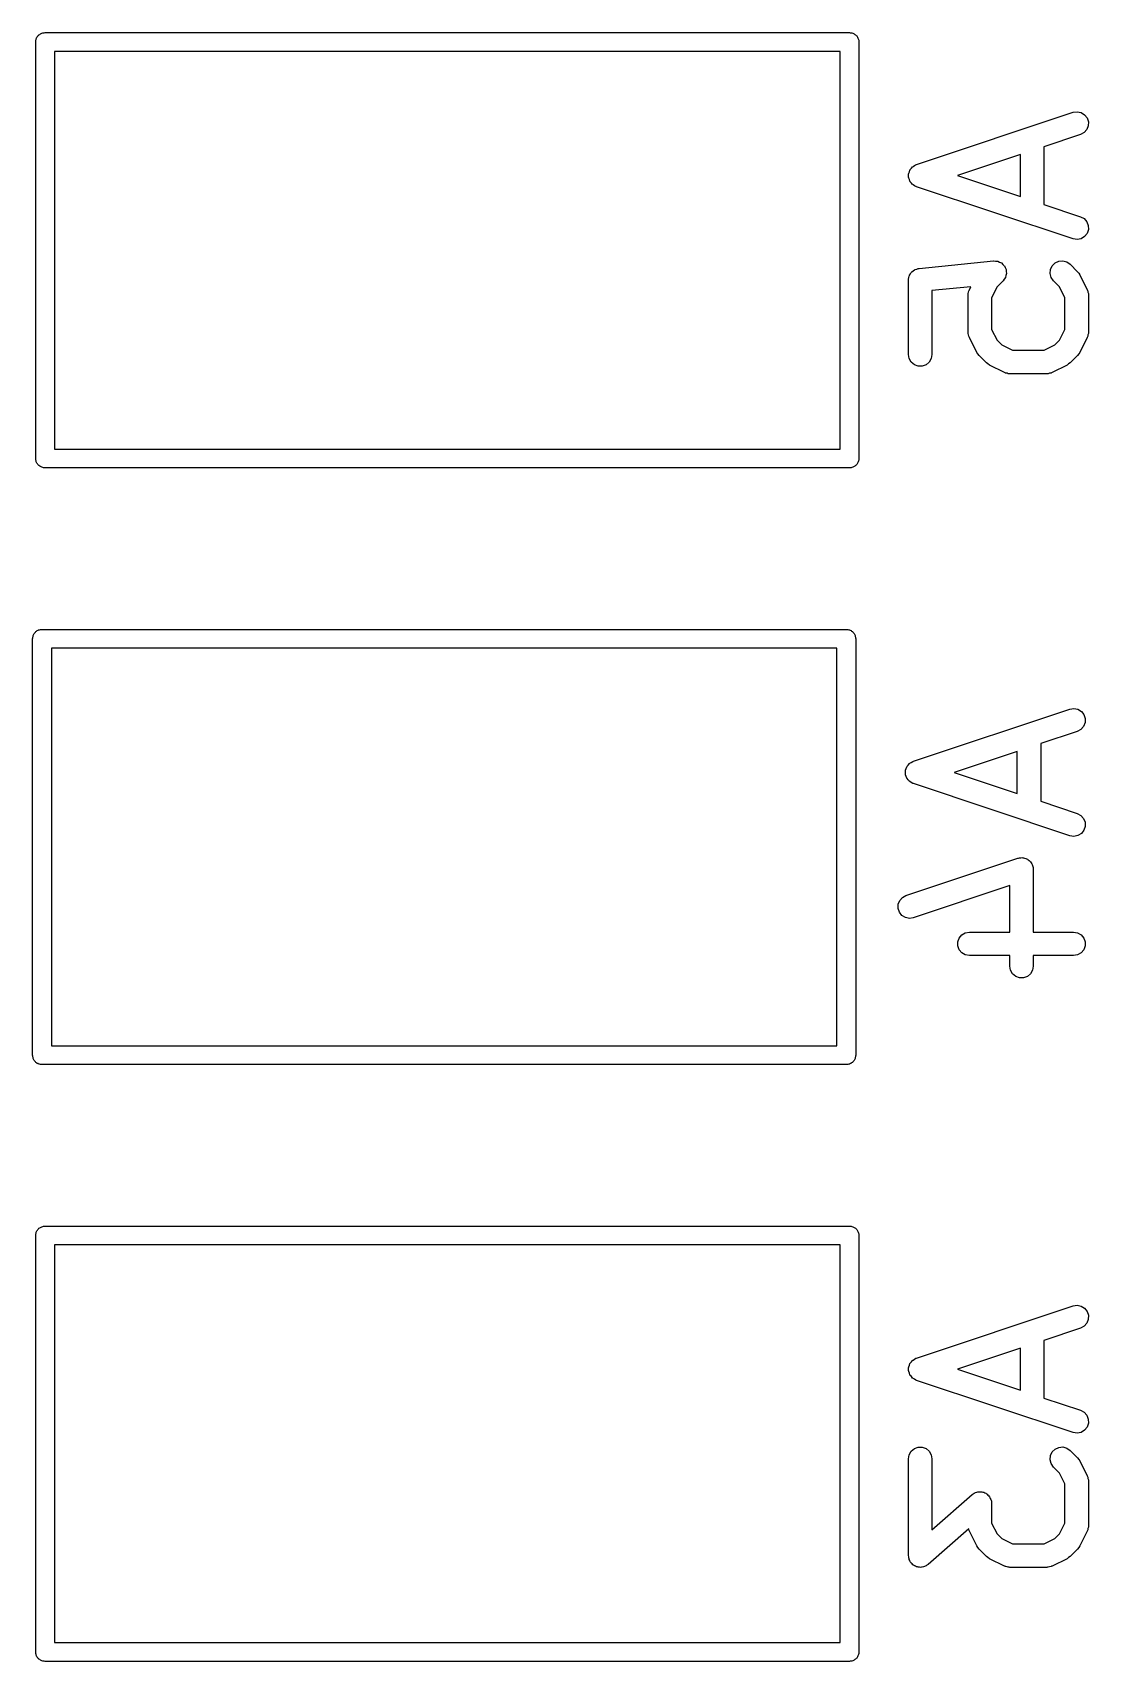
# Model space of a CAD drawing. Extents: x 127.4 to 175.7, y -110 to -72.3.
# Drawn here: x 168.91 to 175.66, y -90.29 to -79.88 of the extents above; entities that cross this region are included whole.
import ezdxf

# ---------------------------------------------------------------- set-up
doc = ezdxf.new("R2010")
doc.units = 0
doc.header["$MEASUREMENT"] = 0
doc.layers.add('BLACK', color=7, linetype='CONTINUOUS')

msp = doc.modelspace()

# ---------------------------------------------------------------- linework, layer by layer
at = {"layer": 'Black'}
for p, q in [((168.956, -79.8943), (168.96, -79.8909)), ((168.96, -79.8909), (168.965, -79.8891)), ((168.965, -79.8891), (168.969, -79.8865)), ((168.969, -79.8865), (168.975, -79.8856)), ((168.975, -79.8856), (168.98, -79.8838)), ((168.98, -79.8838), (168.985, -79.8838)), ((168.985, -79.8838), (168.99, -79.8829)), ((168.99, -79.8829), (174.13, -79.8829)), ((174.13, -79.8829), (174.135, -79.8838)), ((174.135, -79.8838), (174.14, -79.8838)), ((174.14, -79.8838), (174.145, -79.8856)), ((174.145, -79.8856), (174.151, -79.8865)), ((174.151, -79.8865), (174.155, -79.8891)), ((174.155, -79.8891), (174.16, -79.8909)), ((174.16, -79.8909), (174.164, -79.8943)), ((168.93, -79.9429), (168.931, -79.9377)), ((168.93, -82.6029), (168.93, -79.9429)), ((168.931, -79.9324), (168.933, -79.9275)), ((168.931, -79.9377), (168.931, -79.9324)), ((168.933, -79.9275), (168.934, -79.9223)), ((168.934, -79.9223), (168.936, -79.9178)), ((168.936, -79.9178), (168.938, -79.9129)), ((168.938, -79.9129), (168.941, -79.9088)), ((168.941, -79.9088), (168.944, -79.9043)), ((168.944, -79.9043), (168.948, -79.9009)), ((168.948, -79.9009), (168.951, -79.8969)), ((168.951, -79.8969), (168.956, -79.8943)), ((174.164, -79.8943), (174.169, -79.8969)), ((174.169, -79.8969), (174.172, -79.9009)), ((174.172, -79.9009), (174.176, -79.9043)), ((174.176, -79.9043), (174.179, -79.9088)), ((174.179, -79.9088), (174.182, -79.9129)), ((174.182, -79.9129), (174.184, -79.9178)), ((174.184, -79.9178), (174.186, -79.9223)), ((174.186, -79.9223), (174.187, -79.9275)), ((174.187, -79.9275), (174.189, -79.9324)), ((174.189, -79.9324), (174.189, -79.9377)), ((174.189, -79.9377), (174.19, -79.9429)), ((174.19, -79.9429), (174.19, -82.6029)), ((169.05, -80.0029), (169.05, -82.5429)), ((174.07, -80.0029), (169.05, -80.0029)), ((174.07, -82.5429), (174.07, -80.0029)), ((174.559, -80.7255), (175.559, -80.3922)), ((175.559, -80.3922), (175.584, -80.3884)), ((175.584, -80.3884), (175.61, -80.3936)), ((175.61, -80.3936), (175.632, -80.4072)), ((175.632, -80.4072), (175.648, -80.4276)), ((175.646, -80.5026), (175.629, -80.5221)), ((175.656, -80.4784), (175.646, -80.5026)), ((175.648, -80.4276), (175.657, -80.4523)), ((175.657, -80.4523), (175.656, -80.4784)), ((175.606, -80.5345), (175.372, -80.6126)), ((175.372, -80.6126), (175.372, -80.9807)), ((175.629, -80.5221), (175.606, -80.5345)), ((174.557, -80.7265), (174.559, -80.7255)), ((175.222, -80.6626), (174.82, -80.7967)), ((175.222, -80.9307), (175.222, -80.6626)), ((174.508, -80.7857), (174.509, -80.7837)), ((174.508, -80.7967), (174.508, -80.7857)), ((174.508, -80.8077), (174.508, -80.7967)), ((174.509, -80.8096), (174.508, -80.8077)), ((174.509, -80.7816), (174.513, -80.7714)), ((174.509, -80.7837), (174.509, -80.7816)), ((174.509, -80.8117), (174.509, -80.8096)), ((174.513, -80.8219), (174.509, -80.8117)), ((174.513, -80.7714), (174.516, -80.761)), ((174.516, -80.8324), (174.513, -80.8219)), ((174.516, -80.761), (174.518, -80.7593)), ((174.518, -80.7574), (174.526, -80.7492)), ((174.518, -80.7593), (174.518, -80.7574)), ((174.526, -80.7492), (174.533, -80.7405)), ((174.533, -80.7405), (174.534, -80.7395)), ((174.534, -80.7395), (174.536, -80.7379)), ((174.536, -80.7379), (174.545, -80.7327)), ((174.545, -80.7327), (174.555, -80.7269)), ((174.555, -80.7269), (174.557, -80.7265)), ((174.82, -80.7967), (175.222, -80.9307)), ((174.518, -80.834), (174.516, -80.8324)), ((174.518, -80.8359), (174.518, -80.834)), ((174.526, -80.8442), (174.518, -80.8359)), ((174.533, -80.8528), (174.526, -80.8442)), ((174.534, -80.8539), (174.533, -80.8528)), ((174.536, -80.8554), (174.534, -80.8539)), ((174.545, -80.8607), (174.536, -80.8554)), ((174.555, -80.8664), (174.545, -80.8607)), ((174.557, -80.8668), (174.555, -80.8664)), ((174.559, -80.8678), (174.557, -80.8668)), ((175.559, -81.2011), (174.559, -80.8678)), ((175.372, -80.9807), (175.606, -81.0588)), ((175.606, -81.0588), (175.629, -81.0713)), ((175.629, -81.0713), (175.646, -81.0907)), ((175.646, -81.0907), (175.656, -81.115)), ((175.657, -81.141), (175.648, -81.1657)), ((175.656, -81.115), (175.657, -81.141)), ((175.584, -81.205), (175.559, -81.2011)), ((175.61, -81.1997), (175.584, -81.205)), ((175.632, -81.1861), (175.61, -81.1997)), ((175.648, -81.1657), (175.632, -81.1861)), ((174.575, -81.3887), (175.051, -81.3411)), ((175.051, -81.3411), (175.052, -81.3411)), ((175.052, -81.3411), (175.052, -81.341)), ((175.052, -81.341), (175.064, -81.3421)), ((175.064, -81.3421), (175.077, -81.343)), ((175.077, -81.343), (175.078, -81.3432)), ((175.078, -81.3432), (175.078, -81.3433)), ((175.078, -81.3433), (175.089, -81.3486)), ((175.089, -81.3486), (175.101, -81.3537)), ((175.444, -81.3543), (175.468, -81.3433)), ((175.468, -81.3433), (175.494, -81.341)), ((175.494, -81.341), (175.519, -81.3477)), ((175.519, -81.3477), (175.54, -81.3627)), ((174.508, -81.4577), (174.51, -81.4478)), ((174.51, -81.4478), (174.512, -81.4377)), ((174.512, -81.4377), (174.513, -81.4352)), ((174.513, -81.4352), (174.514, -81.4325)), ((174.514, -81.4325), (174.52, -81.424)), ((174.52, -81.424), (174.525, -81.4151)), ((174.525, -81.4151), (174.527, -81.4133)), ((174.527, -81.4133), (174.529, -81.411)), ((174.529, -81.411), (174.537, -81.405)), ((174.537, -81.405), (174.545, -81.3984)), ((174.545, -81.3984), (174.548, -81.3974)), ((174.548, -81.3974), (174.55, -81.3958)), ((174.55, -81.3958), (174.56, -81.393)), ((174.56, -81.393), (174.569, -81.3895)), ((174.569, -81.3895), (174.572, -81.3895)), ((174.572, -81.3895), (174.575, -81.3887)), ((175.101, -81.3537), (175.101, -81.3541)), ((175.101, -81.3541), (175.102, -81.3543)), ((175.102, -81.3543), (175.11, -81.3632)), ((175.11, -81.3632), (175.119, -81.3719)), ((175.119, -81.3719), (175.12, -81.3724)), ((175.127, -81.4474), (175.119, -81.4577)), ((175.12, -81.3724), (175.12, -81.3727)), ((175.12, -81.3727), (175.125, -81.3841)), ((175.125, -81.3841), (175.131, -81.3954)), ((175.13, -81.4344), (175.127, -81.4466)), ((175.127, -81.4466), (175.127, -81.447)), ((175.127, -81.447), (175.127, -81.4474)), ((175.133, -81.4222), (175.13, -81.4344)), ((175.131, -81.3954), (175.131, -81.3959)), ((175.131, -81.3959), (175.131, -81.3963)), ((175.131, -81.3963), (175.132, -81.4088)), ((175.132, -81.4088), (175.133, -81.4213)), ((175.133, -81.4213), (175.133, -81.4218)), ((175.133, -81.4218), (175.133, -81.4222)), ((175.412, -81.4222), (175.415, -81.3963)), ((175.419, -81.4474), (175.412, -81.4222)), ((175.415, -81.3963), (175.426, -81.3727)), ((175.434, -81.4687), (175.419, -81.4474)), ((175.426, -81.3727), (175.444, -81.3543)), ((175.54, -81.3627), (175.588, -81.4103)), ((175.588, -81.4103), (175.595, -81.4201)), ((175.595, -81.4201), (175.602, -81.4298)), ((175.602, -81.4298), (175.649, -81.525)), ((174.507, -81.4633), (174.508, -81.4605)), ((174.507, -81.9395), (174.507, -81.4633)), ((174.508, -81.4605), (174.508, -81.4577)), ((174.906, -81.5064), (174.657, -81.5312)), ((174.657, -81.5312), (174.657, -81.9395)), ((174.888, -81.5586), (174.889, -81.5543)), ((174.889, -81.55), (174.891, -81.5416)), ((174.889, -81.5543), (174.889, -81.55)), ((174.891, -81.5416), (174.893, -81.5329)), ((174.893, -81.5329), (174.895, -81.5292)), ((174.895, -81.5292), (174.896, -81.525)), ((174.896, -81.525), (174.906, -81.5064)), ((175.073, -81.5078), (175.038, -81.5763)), ((175.112, -81.4687), (175.073, -81.5078)), ((175.119, -81.4577), (175.112, -81.4681)), ((175.112, -81.4681), (175.112, -81.4684)), ((175.112, -81.4684), (175.112, -81.4687)), ((175.473, -81.5078), (175.434, -81.4687)), ((175.507, -81.5763), (175.473, -81.5078)), ((175.649, -81.525), (175.651, -81.5292)), ((175.651, -81.5292), (175.653, -81.5329)), ((175.653, -81.5329), (175.654, -81.5416)), ((175.654, -81.5416), (175.657, -81.55)), ((175.657, -81.55), (175.657, -81.5543)), ((175.657, -81.5543), (175.657, -81.5586)), ((174.888, -81.7967), (174.888, -81.5586)), ((175.038, -81.5763), (175.038, -81.779)), ((175.507, -81.779), (175.507, -81.5763)), ((175.657, -81.5586), (175.657, -81.7967)), ((174.889, -81.8009), (174.888, -81.7967)), ((174.889, -81.8052), (174.889, -81.8009)), ((174.891, -81.8137), (174.889, -81.8052)), ((174.893, -81.8223), (174.891, -81.8137)), ((174.895, -81.8261), (174.893, -81.8223)), ((174.896, -81.8302), (174.895, -81.8261)), ((174.944, -81.9254), (174.896, -81.8302)), ((175.038, -81.779), (175.073, -81.8475)), ((175.073, -81.8475), (175.103, -81.8779)), ((175.443, -81.8779), (175.473, -81.8475)), ((175.473, -81.8475), (175.507, -81.779)), ((175.649, -81.8302), (175.602, -81.9254)), ((175.651, -81.8261), (175.649, -81.8302)), ((175.653, -81.8223), (175.651, -81.8261)), ((175.654, -81.8137), (175.653, -81.8223)), ((175.657, -81.8052), (175.654, -81.8137)), ((175.657, -81.7967), (175.657, -81.8009)), ((175.657, -81.8009), (175.657, -81.8052)), ((174.512, -81.9652), (174.507, -81.9395)), ((174.525, -81.9877), (174.512, -81.9652)), ((174.653, -81.9652), (174.64, -81.9877)), ((174.657, -81.9395), (174.653, -81.9652)), ((174.951, -81.9351), (174.944, -81.9254)), ((174.958, -81.9449), (174.951, -81.9351)), ((175.006, -81.9926), (174.958, -81.9449)), ((175.103, -81.8779), (175.172, -81.9121)), ((175.172, -81.9121), (175.374, -81.9121)), ((175.374, -81.9121), (175.443, -81.8779)), ((175.588, -81.9449), (175.54, -81.9926)), ((175.595, -81.9351), (175.588, -81.9449)), ((175.602, -81.9254), (175.595, -81.9351)), ((174.545, -82.0045), (174.525, -81.9877)), ((174.569, -82.0134), (174.545, -82.0045)), ((174.595, -82.0134), (174.569, -82.0134)), ((174.62, -82.0045), (174.595, -82.0134)), ((174.64, -81.9877), (174.62, -82.0045)), ((175.015, -81.9994), (175.006, -81.9926)), ((175.025, -82.0066), (175.015, -81.9994)), ((175.12, -82.0542), (175.025, -82.0066)), ((175.124, -82.0555), (175.12, -82.0542)), ((175.128, -82.0576), (175.124, -82.0555)), ((175.137, -82.0591), (175.128, -82.0576)), ((175.145, -82.0617), (175.137, -82.0591)), ((175.15, -82.0614), (175.145, -82.0617)), ((175.154, -82.0621), (175.15, -82.0614)), ((175.392, -82.0621), (175.154, -82.0621)), ((175.396, -82.0614), (175.392, -82.0621)), ((175.4, -82.0617), (175.396, -82.0614)), ((175.409, -82.0591), (175.4, -82.0617)), ((175.418, -82.0576), (175.409, -82.0591)), ((175.421, -82.0555), (175.418, -82.0576)), ((175.425, -82.0542), (175.421, -82.0555)), ((175.521, -82.0066), (175.425, -82.0542)), ((175.53, -81.9994), (175.521, -82.0066)), ((175.54, -81.9926), (175.53, -81.9994)), ((169.05, -82.5429), (174.07, -82.5429)), ((168.931, -82.608), (168.93, -82.6029)), ((168.931, -82.6133), (168.931, -82.608)), ((168.933, -82.6182), (168.931, -82.6133)), ((168.934, -82.6234), (168.933, -82.6182)), ((168.936, -82.6279), (168.934, -82.6234)), ((168.938, -82.6329), (168.936, -82.6279)), ((168.941, -82.6369), (168.938, -82.6329)), ((168.944, -82.6414), (168.941, -82.6369)), ((168.948, -82.6448), (168.944, -82.6414)), ((168.951, -82.6488), (168.948, -82.6448)), ((168.956, -82.6514), (168.951, -82.6488)), ((168.96, -82.6548), (168.956, -82.6514)), ((168.965, -82.6566), (168.96, -82.6548)), ((168.969, -82.6592), (168.965, -82.6566)), ((168.975, -82.6602), (168.969, -82.6592)), ((168.98, -82.6619), (168.975, -82.6602)), ((168.985, -82.6619), (168.98, -82.6619)), ((168.99, -82.6629), (168.985, -82.6619)), ((174.13, -82.6629), (168.99, -82.6629)), ((174.135, -82.6619), (174.13, -82.6629)), ((174.14, -82.6619), (174.135, -82.6619)), ((174.145, -82.6602), (174.14, -82.6619)), ((174.151, -82.6592), (174.145, -82.6602)), ((174.155, -82.6566), (174.151, -82.6592)), ((174.16, -82.6548), (174.155, -82.6566)), ((174.164, -82.6514), (174.16, -82.6548)), ((174.169, -82.6488), (174.164, -82.6514)), ((174.172, -82.6448), (174.169, -82.6488)), ((174.176, -82.6414), (174.172, -82.6448)), ((174.179, -82.6369), (174.176, -82.6414)), ((174.182, -82.6329), (174.179, -82.6369)), ((174.184, -82.6279), (174.182, -82.6329)), ((174.186, -82.6234), (174.184, -82.6279)), ((174.187, -82.6182), (174.186, -82.6234)), ((174.189, -82.6133), (174.187, -82.6182)), ((174.19, -82.6029), (174.189, -82.608)), ((174.189, -82.608), (174.189, -82.6133)), ((168.911, -83.7439), (168.913, -83.7389)), ((168.913, -83.7389), (168.914, -83.7338)), ((168.914, -83.7338), (168.916, -83.7292)), ((168.916, -83.7292), (168.918, -83.7243)), ((168.918, -83.7243), (168.921, -83.7203)), ((168.921, -83.7203), (168.924, -83.7157)), ((168.924, -83.7157), (168.928, -83.7123)), ((168.928, -83.7123), (168.931, -83.7083)), ((168.931, -83.7083), (168.936, -83.7057)), ((168.936, -83.7057), (168.94, -83.7023)), ((168.94, -83.7023), (168.945, -83.7005)), ((168.945, -83.7005), (168.949, -83.6979)), ((168.949, -83.6979), (168.955, -83.697)), ((168.955, -83.697), (168.96, -83.6952)), ((168.96, -83.6952), (168.965, -83.6952)), ((168.965, -83.6952), (168.97, -83.6943)), ((168.97, -83.6943), (174.11, -83.6943)), ((174.11, -83.6943), (174.115, -83.6952)), ((174.115, -83.6952), (174.12, -83.6952)), ((174.12, -83.6952), (174.125, -83.697)), ((174.125, -83.697), (174.131, -83.6979)), ((174.131, -83.6979), (174.135, -83.7005)), ((174.135, -83.7005), (174.14, -83.7023)), ((174.14, -83.7023), (174.144, -83.7057)), ((174.144, -83.7057), (174.149, -83.7083)), ((174.149, -83.7083), (174.152, -83.7123)), ((174.152, -83.7123), (174.156, -83.7157)), ((174.156, -83.7157), (174.159, -83.7203)), ((174.159, -83.7203), (174.162, -83.7243)), ((174.162, -83.7243), (174.164, -83.7292)), ((174.164, -83.7292), (174.166, -83.7338)), ((174.166, -83.7338), (174.167, -83.7389)), ((174.167, -83.7389), (174.169, -83.7439)), ((168.91, -83.7543), (168.911, -83.7491)), ((168.91, -86.4143), (168.91, -83.7543)), ((168.911, -83.7491), (168.911, -83.7439)), ((169.03, -83.8143), (169.03, -86.3543)), ((174.05, -83.8143), (169.03, -83.8143)), ((174.05, -86.3543), (174.05, -83.8143)), ((174.169, -83.7439), (174.169, -83.7491)), ((174.169, -83.7491), (174.17, -83.7543)), ((174.17, -83.7543), (174.17, -86.4143)), ((174.539, -84.5369), (175.539, -84.2036)), ((175.539, -84.2036), (175.564, -84.1998)), ((175.564, -84.1998), (175.59, -84.205)), ((175.59, -84.205), (175.612, -84.2186)), ((175.612, -84.2186), (175.628, -84.239)), ((175.628, -84.239), (175.637, -84.2638)), ((175.586, -84.3459), (175.352, -84.4241)), ((175.609, -84.3335), (175.586, -84.3459)), ((175.626, -84.314), (175.609, -84.3335)), ((175.636, -84.2898), (175.626, -84.314)), ((175.637, -84.2638), (175.636, -84.2898)), ((175.352, -84.4241), (175.352, -84.7921)), ((174.493, -84.5828), (174.496, -84.5724)), ((174.496, -84.5724), (174.498, -84.5708)), ((174.498, -84.5688), (174.506, -84.5606)), ((174.498, -84.5708), (174.498, -84.5688)), ((174.506, -84.5606), (174.513, -84.552)), ((174.513, -84.552), (174.514, -84.5509)), ((174.514, -84.5509), (174.516, -84.5493)), ((174.516, -84.5493), (174.525, -84.5441)), ((174.525, -84.5441), (174.535, -84.5383)), ((174.535, -84.5383), (174.537, -84.5379)), ((174.537, -84.5379), (174.539, -84.5369)), ((175.202, -84.4741), (174.8, -84.6081)), ((175.202, -84.7421), (175.202, -84.4741)), ((174.488, -84.5971), (174.489, -84.5951)), ((174.488, -84.6081), (174.488, -84.5971)), ((174.488, -84.6191), (174.488, -84.6081)), ((174.489, -84.6211), (174.488, -84.6191)), ((174.489, -84.5931), (174.493, -84.5828)), ((174.489, -84.5951), (174.489, -84.5931)), ((174.489, -84.6231), (174.489, -84.6211)), ((174.493, -84.6334), (174.489, -84.6231)), ((174.496, -84.6438), (174.493, -84.6334)), ((174.498, -84.6454), (174.496, -84.6438)), ((174.498, -84.6474), (174.498, -84.6454)), ((174.506, -84.6556), (174.498, -84.6474)), ((174.513, -84.6642), (174.506, -84.6556)), ((174.514, -84.6653), (174.513, -84.6642)), ((174.516, -84.6668), (174.514, -84.6653)), ((174.525, -84.6721), (174.516, -84.6668)), ((174.535, -84.6778), (174.525, -84.6721)), ((174.537, -84.6783), (174.535, -84.6778)), ((174.539, -84.6792), (174.537, -84.6783)), ((174.8, -84.6081), (175.202, -84.7421)), ((175.539, -85.0126), (174.539, -84.6792)), ((175.352, -84.7921), (175.586, -84.8703)), ((175.586, -84.8703), (175.609, -84.8827)), ((175.609, -84.8827), (175.626, -84.9022)), ((175.628, -84.9771), (175.612, -84.9975)), ((175.626, -84.9022), (175.636, -84.9264)), ((175.637, -84.9524), (175.628, -84.9771)), ((175.636, -84.9264), (175.637, -84.9524)), ((175.564, -85.0164), (175.539, -85.0126)), ((175.59, -85.0112), (175.564, -85.0164)), ((175.612, -84.9975), (175.59, -85.0112)), ((174.491, -85.3941), (175.205, -85.156)), ((175.205, -85.156), (175.211, -85.1552)), ((175.211, -85.1552), (175.216, -85.1533)), ((175.216, -85.1533), (175.224, -85.1533)), ((175.224, -85.1533), (175.231, -85.1522)), ((175.231, -85.1522), (175.237, -85.1533)), ((175.237, -85.1533), (175.242, -85.1533)), ((175.242, -85.1533), (175.249, -85.1559)), ((175.249, -85.1559), (175.257, -85.1574)), ((175.257, -85.1574), (175.261, -85.1603)), ((175.261, -85.1603), (175.267, -85.1622)), ((175.267, -85.1622), (175.272, -85.1671)), ((175.272, -85.1671), (175.279, -85.171)), ((175.279, -85.171), (175.282, -85.1754)), ((175.282, -85.1754), (175.287, -85.1789)), ((175.287, -85.1789), (175.29, -85.1855)), ((175.29, -85.1855), (175.295, -85.1914)), ((175.295, -85.1914), (175.297, -85.1967)), ((175.297, -85.1967), (175.3, -85.2015)), ((175.3, -85.2015), (175.301, -85.209)), ((175.301, -85.209), (175.303, -85.2161)), ((175.303, -85.2161), (175.303, -85.2217)), ((175.303, -85.2217), (175.304, -85.2271)), ((175.304, -85.2271), (175.304, -85.6283)), ((174.451, -85.426), (174.468, -85.4065)), ((174.468, -85.4065), (174.491, -85.3941)), ((175.154, -85.3312), (174.538, -85.5364)), ((175.154, -85.6283), (175.154, -85.3312)), ((174.441, -85.4502), (174.451, -85.426)), ((174.441, -85.4762), (174.441, -85.4502)), ((174.449, -85.5009), (174.441, -85.4762)), ((174.465, -85.5214), (174.449, -85.5009)), ((174.487, -85.535), (174.465, -85.5214)), ((174.513, -85.5402), (174.487, -85.535)), ((174.538, -85.5364), (174.513, -85.5402)), ((174.822, -85.6903), (174.831, -85.6658)), ((174.822, -85.7164), (174.822, -85.6903)), ((174.831, -85.7408), (174.822, -85.7164)), ((174.831, -85.6658), (174.848, -85.6459)), ((174.848, -85.6459), (174.87, -85.6329)), ((174.87, -85.6329), (174.896, -85.6283)), ((174.896, -85.6283), (175.154, -85.6283)), ((175.304, -85.6283), (175.562, -85.6283)), ((175.562, -85.6283), (175.588, -85.6329)), ((175.588, -85.6329), (175.611, -85.6459)), ((175.611, -85.6459), (175.627, -85.6658)), ((175.627, -85.6658), (175.636, -85.6903)), ((175.636, -85.7164), (175.627, -85.7408)), ((175.636, -85.6903), (175.636, -85.7164)), ((174.848, -85.7608), (174.831, -85.7408)), ((174.87, -85.7738), (174.848, -85.7608)), ((174.896, -85.7783), (174.87, -85.7738)), ((175.154, -85.7783), (174.896, -85.7783)), ((175.154, -85.8462), (175.154, -85.7783)), ((175.562, -85.7783), (175.304, -85.7783)), ((175.304, -85.7783), (175.304, -85.8462)), ((175.588, -85.7738), (175.562, -85.7783)), ((175.611, -85.7608), (175.588, -85.7738)), ((175.627, -85.7408), (175.611, -85.7608)), ((175.159, -85.8718), (175.154, -85.8462)), ((175.172, -85.8944), (175.159, -85.8718)), ((175.192, -85.9111), (175.172, -85.8944)), ((175.216, -85.92), (175.192, -85.9111)), ((175.242, -85.92), (175.216, -85.92)), ((175.267, -85.9111), (175.242, -85.92)), ((175.287, -85.8944), (175.267, -85.9111)), ((175.3, -85.8718), (175.287, -85.8944)), ((175.304, -85.8462), (175.3, -85.8718)), ((168.911, -86.4195), (168.91, -86.4143)), ((168.911, -86.4247), (168.911, -86.4195)), ((168.913, -86.4296), (168.911, -86.4247)), ((168.914, -86.4348), (168.913, -86.4296)), ((168.916, -86.4394), (168.914, -86.4348)), ((168.918, -86.4443), (168.916, -86.4394)), ((168.921, -86.4483), (168.918, -86.4443)), ((169.03, -86.3543), (174.05, -86.3543)), ((174.162, -86.4443), (174.159, -86.4483)), ((174.164, -86.4394), (174.162, -86.4443)), ((174.166, -86.4348), (174.164, -86.4394)), ((174.167, -86.4296), (174.166, -86.4348)), ((174.169, -86.4247), (174.167, -86.4296)), ((174.17, -86.4143), (174.169, -86.4195)), ((174.169, -86.4195), (174.169, -86.4247)), ((168.924, -86.4529), (168.921, -86.4483)), ((168.928, -86.4562), (168.924, -86.4529)), ((168.931, -86.4602), (168.928, -86.4562)), ((168.936, -86.4629), (168.931, -86.4602)), ((168.94, -86.4662), (168.936, -86.4629)), ((168.945, -86.468), (168.94, -86.4662)), ((168.949, -86.4707), (168.945, -86.468)), ((168.955, -86.4716), (168.949, -86.4707)), ((168.96, -86.4734), (168.955, -86.4716)), ((168.965, -86.4734), (168.96, -86.4734)), ((168.97, -86.4743), (168.965, -86.4734)), ((174.11, -86.4743), (168.97, -86.4743)), ((174.115, -86.4734), (174.11, -86.4743)), ((174.12, -86.4734), (174.115, -86.4734)), ((174.125, -86.4716), (174.12, -86.4734)), ((174.131, -86.4707), (174.125, -86.4716)), ((174.135, -86.468), (174.131, -86.4707)), ((174.14, -86.4662), (174.135, -86.468)), ((174.144, -86.4629), (174.14, -86.4662)), ((174.149, -86.4602), (174.144, -86.4629)), ((174.152, -86.4562), (174.149, -86.4602)), ((174.156, -86.4529), (174.152, -86.4562)), ((174.159, -86.4483), (174.156, -86.4529)), ((168.93, -87.5657), (168.931, -87.5605)), ((168.93, -90.2257), (168.93, -87.5657)), ((168.931, -87.5553), (168.933, -87.5504)), ((168.931, -87.5605), (168.931, -87.5553)), ((168.933, -87.5504), (168.934, -87.5452)), ((168.934, -87.5452), (168.936, -87.5406)), ((168.936, -87.5406), (168.938, -87.5357)), ((168.938, -87.5357), (168.941, -87.5317)), ((168.941, -87.5317), (168.944, -87.5271)), ((168.944, -87.5271), (168.948, -87.5238)), ((168.948, -87.5238), (168.951, -87.5197)), ((168.951, -87.5197), (168.956, -87.5171)), ((168.956, -87.5171), (168.96, -87.5138)), ((168.96, -87.5138), (168.965, -87.512)), ((168.965, -87.512), (168.969, -87.5093)), ((168.969, -87.5093), (168.975, -87.5084)), ((168.975, -87.5084), (168.98, -87.5066)), ((168.98, -87.5066), (168.985, -87.5066)), ((168.985, -87.5066), (168.99, -87.5057)), ((168.99, -87.5057), (174.13, -87.5057)), ((174.13, -87.5057), (174.135, -87.5066)), ((174.135, -87.5066), (174.14, -87.5066)), ((174.14, -87.5066), (174.145, -87.5084)), ((174.145, -87.5084), (174.151, -87.5093)), ((174.151, -87.5093), (174.155, -87.512)), ((174.155, -87.512), (174.16, -87.5138)), ((174.16, -87.5138), (174.164, -87.5171)), ((174.164, -87.5171), (174.169, -87.5197)), ((174.169, -87.5197), (174.172, -87.5238)), ((174.172, -87.5238), (174.176, -87.5271)), ((174.176, -87.5271), (174.179, -87.5317)), ((174.179, -87.5317), (174.182, -87.5357)), ((174.182, -87.5357), (174.184, -87.5406)), ((174.184, -87.5406), (174.186, -87.5452)), ((174.186, -87.5452), (174.187, -87.5504)), ((174.187, -87.5504), (174.189, -87.5553)), ((174.189, -87.5553), (174.189, -87.5605)), ((174.189, -87.5605), (174.19, -87.5657)), ((174.19, -87.5657), (174.19, -90.2257)), ((169.05, -87.6257), (169.05, -90.1657)), ((174.07, -87.6257), (169.05, -87.6257)), ((174.07, -90.1657), (174.07, -87.6257)), ((174.559, -88.3484), (175.559, -88.015)), ((175.559, -88.015), (175.584, -88.0112)), ((175.584, -88.0112), (175.61, -88.0164)), ((175.61, -88.0164), (175.632, -88.0301)), ((175.632, -88.0301), (175.648, -88.0505)), ((175.656, -88.1012), (175.646, -88.1254)), ((175.648, -88.0505), (175.657, -88.0752)), ((175.657, -88.0752), (175.656, -88.1012)), ((175.606, -88.1573), (175.372, -88.2355)), ((175.629, -88.1449), (175.606, -88.1573)), ((175.646, -88.1254), (175.629, -88.1449)), ((175.222, -88.2855), (174.82, -88.4195)), ((175.222, -88.5536), (175.222, -88.2855)), ((175.372, -88.2355), (175.372, -88.6036)), ((174.508, -88.4085), (174.509, -88.4066)), ((174.508, -88.4195), (174.508, -88.4085)), ((174.508, -88.4305), (174.508, -88.4195)), ((174.509, -88.4045), (174.513, -88.3943)), ((174.509, -88.4066), (174.509, -88.4045)), ((174.513, -88.3943), (174.516, -88.3838)), ((174.516, -88.3838), (174.518, -88.3822)), ((174.518, -88.3803), (174.526, -88.372)), ((174.518, -88.3822), (174.518, -88.3803)), ((174.526, -88.372), (174.533, -88.3634)), ((174.533, -88.3634), (174.534, -88.3623)), ((174.534, -88.3623), (174.536, -88.3608)), ((174.536, -88.3608), (174.545, -88.3555)), ((174.545, -88.3555), (174.555, -88.3498)), ((174.555, -88.3498), (174.557, -88.3494)), ((174.557, -88.3494), (174.559, -88.3484)), ((174.82, -88.4195), (175.222, -88.5536)), ((174.509, -88.4325), (174.508, -88.4305)), ((174.509, -88.4346), (174.509, -88.4325)), ((174.513, -88.4448), (174.509, -88.4346)), ((174.516, -88.4552), (174.513, -88.4448)), ((174.518, -88.4569), (174.516, -88.4552)), ((174.518, -88.4588), (174.518, -88.4569)), ((174.526, -88.467), (174.518, -88.4588)), ((174.533, -88.4756), (174.526, -88.467)), ((174.534, -88.4767), (174.533, -88.4756)), ((174.536, -88.4783), (174.534, -88.4767)), ((174.545, -88.4835), (174.536, -88.4783)), ((174.555, -88.4893), (174.545, -88.4835)), ((174.557, -88.4897), (174.555, -88.4893)), ((174.559, -88.4907), (174.557, -88.4897)), ((175.559, -88.824), (174.559, -88.4907)), ((175.372, -88.6036), (175.606, -88.6817)), ((175.606, -88.6817), (175.629, -88.6941)), ((175.629, -88.6941), (175.646, -88.7136)), ((175.646, -88.7136), (175.656, -88.7378)), ((175.584, -88.8278), (175.559, -88.824)), ((175.61, -88.8226), (175.584, -88.8278)), ((175.632, -88.809), (175.61, -88.8226)), ((175.648, -88.7886), (175.632, -88.809)), ((175.657, -88.7639), (175.648, -88.7886)), ((175.656, -88.7378), (175.657, -88.7639)), ((174.512, -88.9653), (174.525, -88.9427)), ((174.525, -88.9427), (174.545, -88.926)), ((174.545, -88.926), (174.569, -88.9171)), ((174.569, -88.9171), (174.595, -88.9171)), ((174.595, -88.9171), (174.62, -88.926)), ((174.62, -88.926), (174.64, -88.9427)), ((174.64, -88.9427), (174.653, -88.9653)), ((175.426, -88.9479), (175.444, -88.9295)), ((175.444, -88.9295), (175.468, -88.9185)), ((175.468, -88.9185), (175.494, -88.9162)), ((175.494, -88.9162), (175.519, -88.923)), ((175.519, -88.923), (175.54, -88.9379)), ((175.54, -88.9379), (175.588, -88.9855)), ((174.507, -88.9909), (174.512, -88.9653)), ((174.507, -89.61), (174.507, -88.9909)), ((174.653, -88.9653), (174.657, -88.9909)), ((174.657, -88.9909), (174.657, -89.4447)), ((175.412, -88.9975), (175.415, -88.9715)), ((175.419, -89.0226), (175.412, -88.9975)), ((175.415, -88.9715), (175.426, -88.9479)), ((175.434, -89.044), (175.419, -89.0226)), ((175.473, -89.083), (175.434, -89.044)), ((175.588, -88.9855), (175.595, -88.9954)), ((175.595, -88.9954), (175.602, -89.005)), ((175.602, -89.005), (175.649, -89.1003)), ((175.507, -89.1515), (175.473, -89.083)), ((175.507, -89.4018), (175.507, -89.1515)), ((175.649, -89.1003), (175.651, -89.1044)), ((175.651, -89.1044), (175.653, -89.1082)), ((175.653, -89.1082), (175.654, -89.1168)), ((175.654, -89.1168), (175.657, -89.1252)), ((175.657, -89.1252), (175.657, -89.1295)), ((175.657, -89.1295), (175.657, -89.1338)), ((175.657, -89.1338), (175.657, -89.4195)), ((174.657, -89.4447), (174.914, -89.2202)), ((174.914, -89.2202), (174.92, -89.2164)), ((174.92, -89.2164), (174.926, -89.2117)), ((174.926, -89.2117), (174.931, -89.2097)), ((174.931, -89.2097), (174.936, -89.2067)), ((174.936, -89.2067), (174.943, -89.2053)), ((174.943, -89.2053), (174.95, -89.2028)), ((174.95, -89.2028), (174.956, -89.2028)), ((174.956, -89.2028), (174.962, -89.2017)), ((174.962, -89.2017), (174.969, -89.2028)), ((174.969, -89.2028), (174.976, -89.2028)), ((174.976, -89.2028), (174.982, -89.2048)), ((174.982, -89.2048), (174.988, -89.2057)), ((174.988, -89.2057), (174.994, -89.2092)), ((174.994, -89.2092), (175.001, -89.2117)), ((175.001, -89.2117), (175.005, -89.2154)), ((175.005, -89.2154), (175.01, -89.2182)), ((175.01, -89.2182), (175.015, -89.2237)), ((175.015, -89.2237), (175.021, -89.2285)), ((175.021, -89.2285), (175.024, -89.2335)), ((175.024, -89.2335), (175.027, -89.2378)), ((175.027, -89.2378), (175.03, -89.2447)), ((175.03, -89.2447), (175.034, -89.251)), ((175.034, -89.251), (175.035, -89.2567)), ((175.035, -89.2567), (175.037, -89.2621)), ((175.037, -89.2621), (175.037, -89.2694)), ((175.037, -89.2694), (175.038, -89.2767)), ((175.038, -89.2767), (175.038, -89.4018)), ((174.892, -89.4389), (174.632, -89.6664)), ((174.893, -89.4452), (174.892, -89.4389)), ((174.895, -89.4489), (174.893, -89.4452)), ((174.896, -89.4531), (174.895, -89.4489)), ((174.944, -89.5483), (174.896, -89.4531)), ((175.038, -89.4018), (175.073, -89.4703)), ((175.473, -89.4703), (175.507, -89.4018)), ((175.649, -89.4531), (175.602, -89.5483)), ((175.651, -89.4489), (175.649, -89.4531)), ((175.653, -89.4452), (175.651, -89.4489)), ((175.654, -89.4365), (175.653, -89.4452)), ((175.657, -89.4281), (175.654, -89.4365)), ((175.657, -89.4195), (175.657, -89.4238)), ((175.657, -89.4238), (175.657, -89.4281)), ((174.951, -89.558), (174.944, -89.5483)), ((174.958, -89.5678), (174.951, -89.558)), ((175.006, -89.6154), (174.958, -89.5678)), ((175.073, -89.4703), (175.103, -89.5007)), ((175.103, -89.5007), (175.172, -89.535)), ((175.172, -89.535), (175.374, -89.535)), ((175.374, -89.535), (175.443, -89.5007)), ((175.443, -89.5007), (175.473, -89.4703)), ((175.588, -89.5678), (175.54, -89.6154)), ((175.595, -89.558), (175.588, -89.5678)), ((175.602, -89.5483), (175.595, -89.558)), ((174.509, -89.6172), (174.507, -89.61)), ((174.509, -89.6245), (174.509, -89.6172)), ((174.511, -89.6299), (174.509, -89.6245)), ((174.512, -89.6356), (174.511, -89.6299)), ((174.516, -89.642), (174.512, -89.6356)), ((174.518, -89.6488), (174.516, -89.642)), ((174.522, -89.6532), (174.518, -89.6488)), ((174.525, -89.6582), (174.522, -89.6532)), ((174.531, -89.6629), (174.525, -89.6582)), ((174.535, -89.6684), (174.531, -89.6629)), ((174.54, -89.6712), (174.535, -89.6684)), ((174.545, -89.6749), (174.54, -89.6712)), ((174.625, -89.6702), (174.62, -89.6749)), ((174.632, -89.6664), (174.625, -89.6702)), ((175.015, -89.6223), (175.006, -89.6154)), ((175.025, -89.6295), (175.015, -89.6223)), ((175.12, -89.6771), (175.025, -89.6295)), ((175.521, -89.6295), (175.425, -89.6771)), ((175.53, -89.6223), (175.521, -89.6295)), ((175.54, -89.6154), (175.53, -89.6223)), ((174.552, -89.6775), (174.545, -89.6749)), ((174.558, -89.681), (174.552, -89.6775)), ((174.564, -89.6819), (174.558, -89.681)), ((174.569, -89.6839), (174.564, -89.6819)), ((174.577, -89.6839), (174.569, -89.6839)), ((174.584, -89.685), (174.577, -89.6839)), ((174.59, -89.6839), (174.584, -89.685)), ((174.595, -89.6839), (174.59, -89.6839)), ((174.602, -89.6814), (174.595, -89.6839)), ((174.609, -89.6799), (174.602, -89.6814)), ((174.614, -89.6769), (174.609, -89.6799)), ((174.62, -89.6749), (174.614, -89.6769)), ((175.124, -89.6783), (175.12, -89.6771)), ((175.128, -89.6805), (175.124, -89.6783)), ((175.137, -89.682), (175.128, -89.6805)), ((175.145, -89.6845), (175.137, -89.682)), ((175.15, -89.6842), (175.145, -89.6845)), ((175.154, -89.685), (175.15, -89.6842)), ((175.392, -89.685), (175.154, -89.685)), ((175.396, -89.6842), (175.392, -89.685)), ((175.4, -89.6845), (175.396, -89.6842)), ((175.409, -89.682), (175.4, -89.6845)), ((175.418, -89.6805), (175.409, -89.682)), ((175.421, -89.6783), (175.418, -89.6805)), ((175.425, -89.6771), (175.421, -89.6783)), ((169.05, -90.1657), (174.07, -90.1657)), ((168.931, -90.2309), (168.93, -90.2257)), ((168.931, -90.2361), (168.931, -90.2309)), ((168.933, -90.2411), (168.931, -90.2361)), ((168.934, -90.2462), (168.933, -90.2411)), ((168.936, -90.2508), (168.934, -90.2462)), ((168.938, -90.2557), (168.936, -90.2508)), ((168.941, -90.2597), (168.938, -90.2557)), ((168.944, -90.2643), (168.941, -90.2597)), ((168.948, -90.2677), (168.944, -90.2643)), ((168.951, -90.2717), (168.948, -90.2677)), ((168.956, -90.2743), (168.951, -90.2717)), ((168.96, -90.2777), (168.956, -90.2743)), ((168.965, -90.2795), (168.96, -90.2777)), ((168.969, -90.2821), (168.965, -90.2795)), ((168.975, -90.283), (168.969, -90.2821)), ((168.98, -90.2848), (168.975, -90.283)), ((168.985, -90.2848), (168.98, -90.2848)), ((168.99, -90.2857), (168.985, -90.2848)), ((174.13, -90.2857), (168.99, -90.2857)), ((174.135, -90.2848), (174.13, -90.2857)), ((174.14, -90.2848), (174.135, -90.2848)), ((174.145, -90.283), (174.14, -90.2848)), ((174.151, -90.2821), (174.145, -90.283)), ((174.155, -90.2795), (174.151, -90.2821)), ((174.16, -90.2777), (174.155, -90.2795)), ((174.164, -90.2743), (174.16, -90.2777)), ((174.169, -90.2717), (174.164, -90.2743)), ((174.172, -90.2677), (174.169, -90.2717)), ((174.176, -90.2643), (174.172, -90.2677)), ((174.179, -90.2597), (174.176, -90.2643)), ((174.182, -90.2557), (174.179, -90.2597)), ((174.184, -90.2508), (174.182, -90.2557)), ((174.186, -90.2462), (174.184, -90.2508)), ((174.187, -90.2411), (174.186, -90.2462)), ((174.189, -90.2361), (174.187, -90.2411)), ((174.19, -90.2257), (174.189, -90.2309)), ((174.189, -90.2309), (174.189, -90.2361))]:
    msp.add_line(p, q, dxfattribs=at)

doc.saveas('drawing.dxf')
